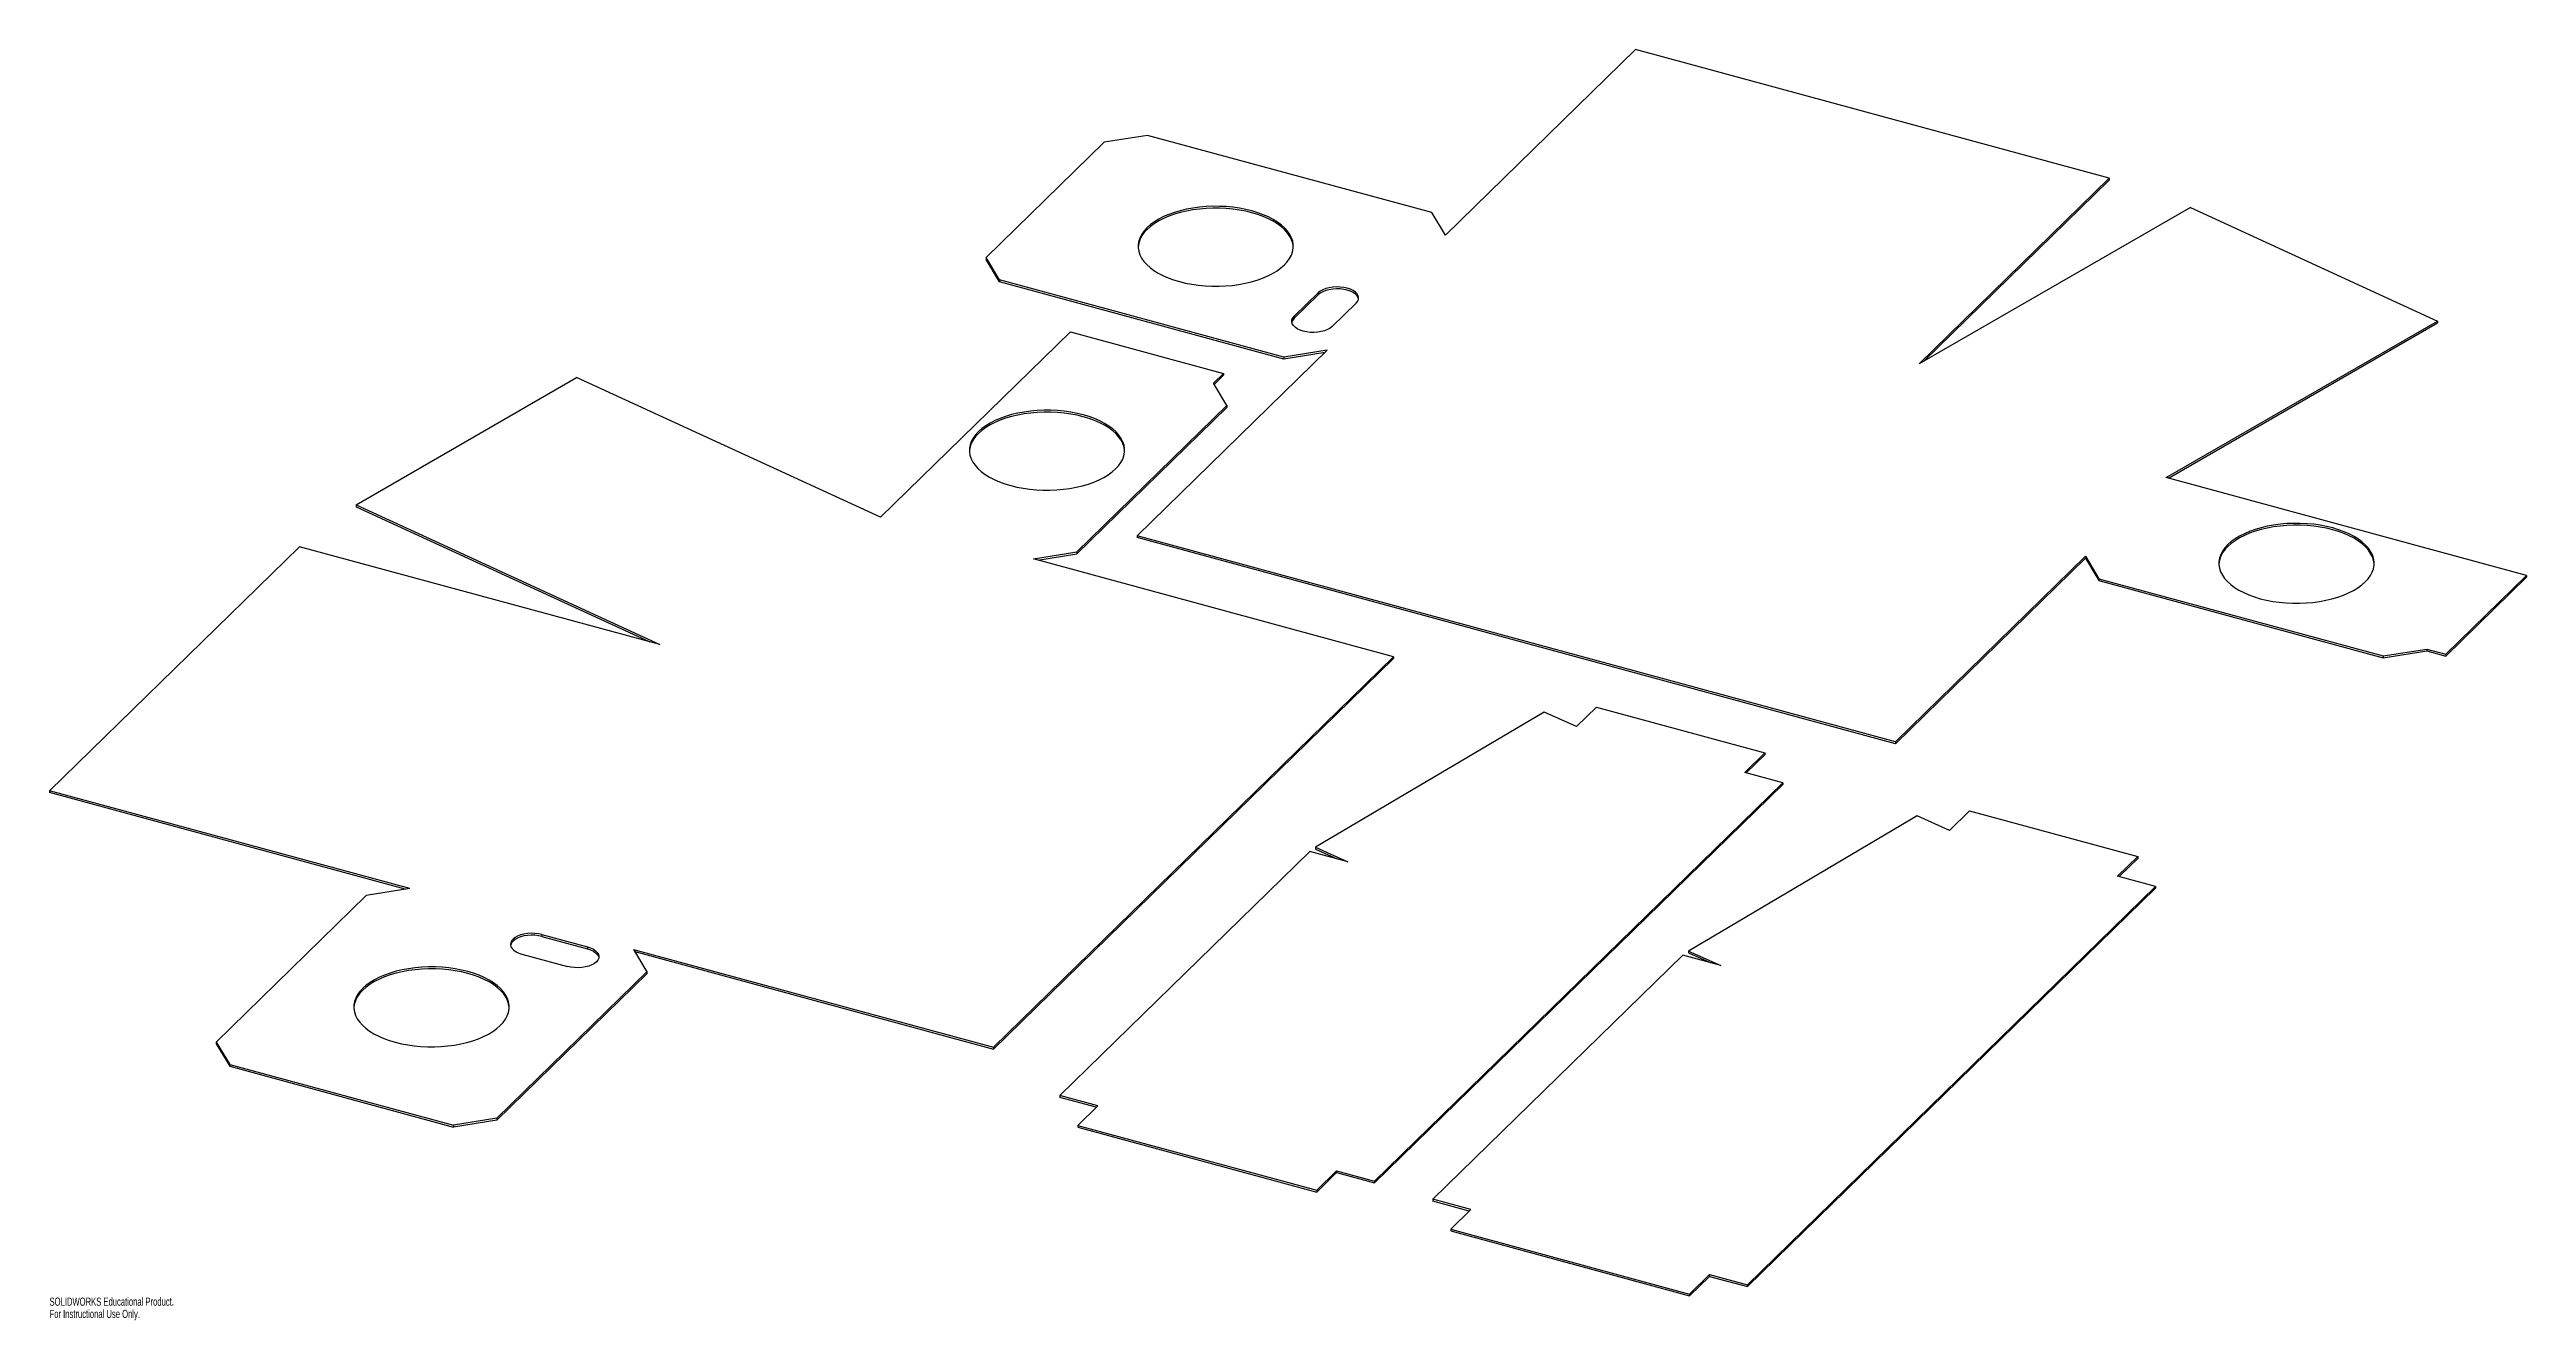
# Paper-space layout '_Trimetric' of a CAD drawing. Header units: inches. Extents: x -46 to 11.8, y -41.3 to -11.6.
import ezdxf

# ---------------------------------------------------------------- set-up
doc = ezdxf.new("R2010")
doc.units = ezdxf.units.IN
doc.header["$MEASUREMENT"] = 0
doc.styles.add('SLDTEXTSTYLE0', font='TXT', dxfattribs={"width": 0.7})

psp = doc.layouts.new('_Trimetric')

# ---------------------------------------------------------------- linework, layer by layer
at = {"color": 7, "linetype": 'Continuous', "lineweight": 25}
for p, q in [((-13.422, -15.961), (-8.989, -11.634)), ((2.066, -14.638), (-8.989, -11.634)), ((-21.382, -13.798), (-24.136, -16.485)), ((-20.369, -13.637), (-21.382, -13.798)), ((-13.736, -15.439), (-20.369, -13.637)), ((-2.367, -18.966), (2.066, -14.638)), ((-2.258, -18.903), (2.066, -14.682)), ((2.066, -14.638), (2.066, -14.682)), ((-13.422, -15.961), (-13.736, -15.439)), ((3.961, -15.316), (-2.367, -18.966)), ((3.961, -15.316), (9.725, -17.968)), ((-23.822, -17.007), (-24.136, -16.485)), ((-24.136, -16.485), (-24.136, -16.529)), ((-23.822, -17.051), (-24.136, -16.529)), ((-17.189, -18.81), (-23.822, -17.007)), ((-23.822, -17.007), (-23.822, -17.051)), ((-17.189, -18.854), (-23.822, -17.051)), ((-16.387, -17.31), (-16.947, -17.857)), ((-16.387, -17.31), (-16.387, -17.354)), ((-16.387, -17.354), (-16.947, -17.9)), ((-16.947, -17.857), (-16.947, -17.9)), ((-15.503, -17.55), (-16.063, -18.097)), ((-22.168, -18.218), (-26.602, -22.545)), ((-22.168, -18.218), (-18.598, -19.189)), ((3.397, -21.617), (9.725, -17.968)), ((3.448, -21.631), (9.725, -18.011)), ((9.725, -17.968), (9.725, -18.011)), ((-16.176, -18.649), (-20.609, -22.976)), ((-16.176, -18.649), (-17.189, -18.81)), ((-16.229, -18.701), (-17.189, -18.854)), ((-17.189, -18.81), (-17.189, -18.854)), ((-38.835, -22.255), (-33.688, -19.286)), ((-26.602, -22.545), (-33.688, -19.286)), ((-18.831, -19.416), (-18.598, -19.189)), ((-18.518, -19.938), (-18.831, -19.416)), ((-18.814, -19.444), (-18.598, -19.232)), ((-18.598, -19.189), (-18.598, -19.232)), ((-22.018, -23.355), (-18.518, -19.938)), ((-22.018, -23.398), (-18.518, -19.982)), ((-18.518, -19.938), (-18.518, -19.982)), ((11.799, -23.9), (3.397, -21.617)), ((-38.835, -22.255), (-31.75, -25.514)), ((-38.835, -22.255), (-38.835, -22.299)), ((-38.835, -22.299), (-31.982, -25.451)), ((-2.921, -27.783), (-20.609, -22.976)), ((-20.609, -22.976), (-20.609, -23.02)), ((-2.921, -27.827), (-20.609, -23.02)), ((-40.152, -23.231), (-45.985, -28.924)), ((-31.75, -25.514), (-40.152, -23.231)), ((-23.031, -23.516), (-22.018, -23.355)), ((-14.629, -25.799), (-23.031, -23.516)), ((-22.93, -23.543), (-22.018, -23.398)), ((-22.018, -23.355), (-22.018, -23.398)), ((-2.921, -27.783), (1.513, -23.456)), ((-2.921, -27.827), (1.513, -23.5)), ((1.513, -23.456), (1.826, -23.978)), ((1.513, -23.456), (1.513, -23.5)), ((1.513, -23.5), (1.826, -24.022)), ((1.826, -23.978), (8.459, -25.781)), ((1.826, -23.978), (1.826, -24.022)), ((1.826, -24.022), (8.459, -25.824)), ((11.799, -23.9), (9.914, -25.74)), ((11.799, -23.944), (9.914, -25.783)), ((11.799, -23.9), (11.799, -23.944)), ((-14.629, -25.799), (-23.963, -34.91)), ((-14.629, -25.843), (-23.963, -34.953)), ((-14.629, -25.799), (-14.629, -25.843)), ((8.459, -25.781), (9.472, -25.619)), ((8.459, -25.824), (9.472, -25.663)), ((8.459, -25.781), (8.459, -25.824)), ((9.472, -25.619), (9.914, -25.74)), ((9.472, -25.619), (9.472, -25.663)), ((9.472, -25.663), (9.914, -25.783)), ((9.914, -25.74), (9.914, -25.783)), ((-11.118, -27.091), (-16.45, -30.242)), ((-10.364, -27.429), (-11.118, -27.091)), ((-10.364, -27.429), (-9.897, -26.974)), ((-9.897, -26.974), (-5.97, -28.041)), ((-6.437, -28.496), (-5.97, -28.041)), ((-6.402, -28.506), (-5.97, -28.085)), ((-5.97, -28.041), (-5.97, -28.085)), ((-2.921, -27.783), (-2.921, -27.827)), ((-5.553, -28.737), (-15.073, -38.029)), ((-5.553, -28.78), (-15.073, -38.073)), ((-5.553, -28.737), (-6.437, -28.496)), ((-5.553, -28.737), (-5.553, -28.78)), ((-37.583, -31.208), (-45.985, -28.924)), ((-45.985, -28.924), (-45.985, -28.968)), ((-37.685, -31.224), (-45.985, -28.968)), ((-1.665, -29.85), (-1.198, -29.394)), ((-1.198, -29.394), (2.729, -30.461)), ((-2.418, -29.511), (-7.75, -32.663)), ((-1.665, -29.85), (-2.418, -29.511)), ((-16.58, -30.34), (-22.414, -36.034)), ((-15.696, -30.581), (-16.58, -30.34)), ((-16.45, -30.242), (-15.696, -30.581)), ((-16.45, -30.242), (-16.45, -30.286)), ((-16.45, -30.286), (-15.943, -30.513)), ((2.262, -30.917), (2.729, -30.461)), ((2.297, -30.926), (2.729, -30.505)), ((2.729, -30.461), (2.729, -30.505)), ((3.147, -31.157), (-6.374, -40.449)), ((3.147, -31.201), (-6.374, -40.493)), ((3.147, -31.157), (2.262, -30.917)), ((3.147, -31.157), (3.147, -31.201)), ((-38.597, -31.369), (-42.097, -34.786)), ((-37.583, -31.208), (-38.597, -31.369)), ((-34.498, -32.279), (-33.436, -32.568)), ((-34.498, -32.279), (-34.498, -32.323)), ((-34.498, -32.323), (-33.436, -32.612)), ((-34.964, -32.735), (-33.903, -33.023)), ((-33.436, -32.568), (-33.436, -32.612)), ((-32.365, -32.626), (-23.963, -34.91)), ((-32.365, -32.626), (-32.052, -33.148)), ((-32.334, -32.678), (-23.963, -34.953)), ((-7.881, -32.761), (-13.715, -38.454)), ((-6.996, -33.001), (-7.881, -32.761)), ((-7.75, -32.663), (-6.996, -33.001)), ((-7.75, -32.663), (-7.75, -32.706)), ((-7.75, -32.706), (-7.243, -32.934)), ((-32.052, -33.148), (-35.552, -36.564)), ((-32.052, -33.192), (-35.552, -36.608)), ((-32.052, -33.148), (-32.052, -33.192)), ((-42.097, -34.786), (-41.783, -35.307)), ((-42.097, -34.786), (-42.097, -34.829)), ((-42.097, -34.829), (-41.783, -35.351)), ((-23.963, -34.91), (-23.963, -34.953)), ((-41.783, -35.307), (-36.565, -36.726)), ((-41.783, -35.307), (-41.783, -35.351)), ((-41.783, -35.351), (-36.565, -36.769)), ((-21.53, -36.274), (-22.414, -36.034)), ((-22.414, -36.034), (-22.414, -36.078)), ((-21.565, -36.309), (-22.414, -36.078)), ((-21.53, -36.274), (-21.996, -36.73)), ((-35.552, -36.564), (-36.565, -36.726)), ((-35.552, -36.608), (-36.565, -36.769)), ((-36.565, -36.726), (-36.565, -36.769)), ((-35.552, -36.564), (-35.552, -36.608)), ((-21.996, -36.73), (-16.424, -38.244)), ((-21.996, -36.73), (-21.996, -36.774)), ((-21.996, -36.774), (-16.424, -38.288)), ((-15.958, -37.789), (-16.424, -38.244)), ((-15.958, -37.832), (-16.424, -38.288)), ((-15.958, -37.789), (-15.073, -38.029)), ((-15.958, -37.789), (-15.958, -37.832)), ((-15.958, -37.832), (-15.073, -38.073)), ((-15.073, -38.029), (-15.073, -38.073)), ((-16.424, -38.244), (-16.424, -38.288)), ((-12.83, -38.695), (-13.715, -38.454)), ((-13.715, -38.454), (-13.715, -38.498)), ((-12.865, -38.729), (-13.715, -38.498)), ((-12.83, -38.695), (-13.297, -39.15)), ((-13.297, -39.15), (-7.725, -40.665)), ((-13.297, -39.15), (-13.297, -39.194)), ((-13.297, -39.194), (-7.725, -40.708)), ((-7.258, -40.209), (-7.725, -40.665)), ((-7.258, -40.253), (-7.725, -40.708)), ((-7.258, -40.209), (-6.374, -40.449)), ((-7.258, -40.209), (-7.258, -40.253)), ((-7.258, -40.253), (-6.374, -40.493)), ((-7.725, -40.665), (-7.725, -40.708)), ((-6.374, -40.449), (-6.374, -40.493))]:
    psp.add_line(p, q, dxfattribs=at)
at = {"color": 7, "linetype": 'Continuous', "lineweight": 25, "flags": 128}
for points in [[(-20.381, -15.788), (-20.448, -15.862), (-20.503, -15.938), (-20.545, -16.016), (-20.573, -16.096), (-20.588, -16.177), (-20.589, -16.259), (-20.576, -16.34), (-20.549, -16.42), (-20.509, -16.499), (-20.456, -16.575), (-20.39, -16.649), (-20.312, -16.72), (-20.222, -16.787), (-20.121, -16.85), (-20.01, -16.908), (-19.889, -16.96), (-19.761, -17.007), (-19.624, -17.048), (-19.481, -17.083), (-19.333, -17.111), (-19.181, -17.133), (-19.025, -17.147), (-18.868, -17.155), (-18.71, -17.155), (-18.553, -17.149), (-18.397, -17.135), (-18.244, -17.114), (-18.095, -17.087), (-17.952, -17.053), (-17.814, -17.013), (-17.685, -16.967), (-17.563, -16.915), (-17.451, -16.857), (-17.348, -16.795), (-17.257, -16.729), (-17.177, -16.659), (-17.11, -16.585), (-17.055, -16.509), (-17.013, -16.43), (-16.985, -16.35), (-16.97, -16.269), (-16.969, -16.188), (-16.982, -16.107), (-17.009, -16.027), (-17.049, -15.948), (-17.102, -15.871), (-17.168, -15.797), (-17.246, -15.727), (-17.336, -15.66), (-17.437, -15.597), (-17.548, -15.539), (-17.669, -15.487), (-17.797, -15.44), (-17.934, -15.398), (-18.077, -15.364), (-18.225, -15.335), (-18.377, -15.314), (-18.533, -15.299), (-18.69, -15.292), (-18.848, -15.291), (-19.005, -15.298), (-19.161, -15.312), (-19.314, -15.332), (-19.463, -15.36), (-19.606, -15.394), (-19.743, -15.434), (-19.873, -15.48), (-19.995, -15.532), (-20.107, -15.589), (-20.21, -15.651), (-20.301, -15.718), (-20.381, -15.788)], [(-16.968, -16.245), (-16.969, -16.232), (-16.982, -16.15), (-17.009, -16.07), (-17.049, -15.992), (-17.102, -15.915), (-17.168, -15.841), (-17.246, -15.77), (-17.336, -15.703), (-17.437, -15.641), (-17.548, -15.583), (-17.669, -15.53), (-17.797, -15.483), (-17.934, -15.442), (-18.077, -15.407), (-18.225, -15.379), (-18.377, -15.358), (-18.533, -15.343), (-18.69, -15.335), (-18.848, -15.335), (-19.005, -15.342), (-19.161, -15.355), (-19.314, -15.376), (-19.463, -15.403), (-19.606, -15.437), (-19.743, -15.478), (-19.873, -15.524), (-19.995, -15.576), (-20.107, -15.633), (-20.21, -15.695), (-20.301, -15.762), (-20.381, -15.832)], [(-15.503, -17.55), (-15.469, -17.509), (-15.45, -17.465), (-15.445, -17.421), (-15.456, -17.376), (-15.482, -17.333), (-15.522, -17.293), (-15.575, -17.257), (-15.639, -17.227), (-15.712, -17.203), (-15.792, -17.185), (-15.877, -17.175), (-15.964, -17.173), (-16.051, -17.179), (-16.134, -17.192), (-16.211, -17.212), (-16.281, -17.239), (-16.34, -17.272), (-16.387, -17.31)], [(-15.447, -17.452), (-15.456, -17.42), (-15.482, -17.377), (-15.522, -17.337), (-15.575, -17.301), (-15.639, -17.271), (-15.712, -17.246), (-15.792, -17.229), (-15.877, -17.219), (-15.964, -17.217), (-16.051, -17.222), (-16.134, -17.236), (-16.211, -17.256), (-16.281, -17.283), (-16.34, -17.316), (-16.387, -17.354)], [(-16.063, -18.097), (-16.11, -18.135), (-16.169, -18.168), (-16.239, -18.195), (-16.316, -18.215), (-16.4, -18.229), (-16.486, -18.234), (-16.573, -18.232), (-16.658, -18.222), (-16.738, -18.205), (-16.812, -18.18), (-16.876, -18.15), (-16.928, -18.114), (-16.968, -18.074), (-16.994, -18.031), (-17.005, -17.987), (-17, -17.942), (-16.981, -17.898), (-16.947, -17.857)], [(-20.905, -21.003), (-20.906, -20.989), (-20.919, -20.908), (-20.945, -20.828), (-20.985, -20.749), (-21.038, -20.673), (-21.104, -20.599), (-21.183, -20.528), (-21.273, -20.461), (-21.373, -20.399), (-21.485, -20.341), (-21.605, -20.288), (-21.734, -20.241), (-21.87, -20.2), (-22.013, -20.165), (-22.161, -20.137), (-22.314, -20.115), (-22.469, -20.101), (-22.626, -20.093), (-22.784, -20.093), (-22.942, -20.099), (-23.098, -20.113), (-23.25, -20.134), (-23.399, -20.161), (-23.543, -20.195), (-23.68, -20.235), (-23.81, -20.282), (-23.931, -20.334), (-24.044, -20.391), (-24.146, -20.453), (-24.237, -20.519), (-24.317, -20.59), (-24.385, -20.663), (-24.44, -20.739), (-24.481, -20.818), (-24.51, -20.898), (-24.524, -20.979), (-24.526, -21.003)], [(-23.561, -21.806), (-23.418, -21.841), (-23.27, -21.869), (-23.117, -21.891), (-22.962, -21.905), (-22.805, -21.913), (-22.647, -21.913), (-22.489, -21.907), (-22.333, -21.893), (-22.181, -21.872), (-22.032, -21.845), (-21.888, -21.811), (-21.751, -21.771), (-21.621, -21.724), (-21.499, -21.672), (-21.387, -21.615), (-21.285, -21.553), (-21.194, -21.487), (-21.114, -21.416), (-21.046, -21.343), (-20.991, -21.267), (-20.95, -21.188), (-20.921, -21.108), (-20.907, -21.027), (-20.906, -20.946), (-20.919, -20.865), (-20.945, -20.784), (-20.985, -20.706), (-21.038, -20.629), (-21.104, -20.555), (-21.183, -20.484), (-21.273, -20.417), (-21.373, -20.355), (-21.485, -20.297), (-21.605, -20.244), (-21.734, -20.197), (-21.87, -20.156), (-22.013, -20.121), (-22.161, -20.093), (-22.314, -20.072), (-22.469, -20.057), (-22.626, -20.05), (-22.784, -20.049), (-22.942, -20.056), (-23.098, -20.069), (-23.25, -20.09), (-23.399, -20.117), (-23.543, -20.151), (-23.68, -20.192), (-23.81, -20.238), (-23.931, -20.29), (-24.044, -20.347), (-24.146, -20.409), (-24.237, -20.476), (-24.317, -20.546), (-24.385, -20.619), (-24.44, -20.696), (-24.481, -20.774), (-24.51, -20.854), (-24.524, -20.935), (-24.525, -21.017), (-24.512, -21.098), (-24.486, -21.178), (-24.446, -21.257), (-24.392, -21.333), (-24.326, -21.407), (-24.248, -21.478), (-24.158, -21.545), (-24.057, -21.607), (-23.946, -21.665), (-23.826, -21.718), (-23.697, -21.765), (-23.561, -21.806)], [(4.832, -23.183), (4.765, -23.257), (4.71, -23.333), (4.668, -23.412), (4.64, -23.492), (4.625, -23.573), (4.624, -23.654), (4.637, -23.735), (4.664, -23.816), (4.704, -23.894), (4.757, -23.971), (4.823, -24.045), (4.901, -24.115), (4.991, -24.182), (5.092, -24.245), (5.203, -24.303), (5.323, -24.356), (5.452, -24.403), (5.589, -24.444), (5.732, -24.478), (5.88, -24.507), (6.032, -24.528), (6.188, -24.543), (6.345, -24.55), (6.503, -24.551), (6.66, -24.544), (6.816, -24.53), (6.969, -24.51), (7.118, -24.482), (7.261, -24.448), (7.398, -24.408), (7.528, -24.362), (7.65, -24.31), (7.762, -24.253), (7.865, -24.191), (7.956, -24.124), (8.036, -24.054), (8.103, -23.98), (8.158, -23.904), (8.2, -23.826), (8.228, -23.746), (8.243, -23.665), (8.244, -23.583), (8.231, -23.502), (8.204, -23.422), (8.164, -23.343), (8.111, -23.267), (8.045, -23.193), (7.967, -23.122), (7.877, -23.055), (7.776, -22.992), (7.665, -22.935), (7.544, -22.882), (7.416, -22.835), (7.279, -22.794), (7.136, -22.759), (6.988, -22.731), (6.836, -22.709), (6.68, -22.695), (6.523, -22.687), (6.365, -22.687), (6.208, -22.693), (6.052, -22.707), (5.899, -22.728), (5.75, -22.755), (5.607, -22.789), (5.469, -22.829), (5.34, -22.876), (5.218, -22.928), (5.106, -22.985), (5.003, -23.047), (4.912, -23.113), (4.832, -23.183)], [(8.244, -23.641), (8.244, -23.627), (8.231, -23.546), (8.204, -23.466), (8.164, -23.387), (8.111, -23.31), (8.045, -23.236), (7.967, -23.166), (7.877, -23.099), (7.776, -23.036), (7.665, -22.978), (7.544, -22.926), (7.416, -22.879), (7.279, -22.838), (7.136, -22.803), (6.988, -22.774), (6.836, -22.753), (6.68, -22.738), (6.523, -22.731), (6.365, -22.73), (6.208, -22.737), (6.052, -22.751), (5.899, -22.771), (5.75, -22.799), (5.607, -22.833), (5.469, -22.873), (5.34, -22.919), (5.218, -22.971), (5.106, -23.028), (5.003, -23.091), (4.912, -23.157), (4.832, -23.227)], [(-34.498, -32.279), (-34.578, -32.262), (-34.663, -32.252), (-34.75, -32.25), (-34.836, -32.255), (-34.92, -32.269), (-34.997, -32.289), (-35.067, -32.316), (-35.126, -32.349), (-35.173, -32.387), (-35.207, -32.428), (-35.226, -32.472), (-35.231, -32.517), (-35.22, -32.562), (-35.194, -32.604), (-35.154, -32.644), (-35.101, -32.68), (-35.038, -32.711), (-34.964, -32.735)], [(-34.498, -32.323), (-34.578, -32.306), (-34.663, -32.296), (-34.75, -32.294), (-34.836, -32.299), (-34.92, -32.312), (-34.997, -32.333), (-35.067, -32.36), (-35.126, -32.393), (-35.173, -32.431), (-35.207, -32.472), (-35.226, -32.516), (-35.229, -32.529)], [(-33.436, -32.568), (-33.363, -32.592), (-33.299, -32.623), (-33.246, -32.659), (-33.207, -32.698), (-33.181, -32.741), (-33.17, -32.786), (-33.174, -32.831), (-33.194, -32.874), (-33.227, -32.916), (-33.275, -32.954), (-33.334, -32.986), (-33.403, -33.014), (-33.481, -33.034), (-33.564, -33.047), (-33.651, -33.053), (-33.738, -33.051), (-33.823, -33.041), (-33.903, -33.023)], [(-33.436, -32.612), (-33.363, -32.636), (-33.299, -32.666), (-33.246, -32.702), (-33.207, -32.742), (-33.181, -32.785), (-33.171, -32.818)], [(-35.264, -33.989), (-35.265, -33.975), (-35.278, -33.894), (-35.304, -33.814), (-35.344, -33.735), (-35.397, -33.658), (-35.463, -33.584), (-35.542, -33.514), (-35.631, -33.447), (-35.732, -33.384), (-35.843, -33.326), (-35.964, -33.274), (-36.093, -33.227), (-36.229, -33.186), (-36.372, -33.151), (-36.52, -33.123), (-36.672, -33.101), (-36.828, -33.086), (-36.985, -33.079), (-37.143, -33.078), (-37.301, -33.085), (-37.456, -33.099), (-37.609, -33.119), (-37.758, -33.147), (-37.902, -33.181), (-38.039, -33.221), (-38.169, -33.267), (-38.29, -33.319), (-38.403, -33.377), (-38.505, -33.439), (-38.596, -33.505), (-38.676, -33.575), (-38.744, -33.649), (-38.798, -33.725), (-38.84, -33.804), (-38.868, -33.884), (-38.883, -33.965), (-38.885, -33.989)], [(-37.92, -34.792), (-37.777, -34.827), (-37.629, -34.855), (-37.476, -34.876), (-37.321, -34.891), (-37.163, -34.898), (-37.005, -34.899), (-36.848, -34.892), (-36.692, -34.879), (-36.539, -34.858), (-36.391, -34.83), (-36.247, -34.797), (-36.11, -34.756), (-35.98, -34.71), (-35.858, -34.658), (-35.746, -34.601), (-35.644, -34.539), (-35.552, -34.472), (-35.473, -34.402), (-35.405, -34.329), (-35.35, -34.252), (-35.308, -34.174), (-35.28, -34.094), (-35.266, -34.013), (-35.265, -33.931), (-35.278, -33.85), (-35.304, -33.77), (-35.344, -33.691), (-35.397, -33.615), (-35.463, -33.541), (-35.542, -33.47), (-35.631, -33.403), (-35.732, -33.34), (-35.843, -33.283), (-35.964, -33.23), (-36.093, -33.183), (-36.229, -33.142), (-36.372, -33.107), (-36.52, -33.079), (-36.672, -33.057), (-36.828, -33.043), (-36.985, -33.035), (-37.143, -33.035), (-37.301, -33.041), (-37.456, -33.055), (-37.609, -33.076), (-37.758, -33.103), (-37.902, -33.137), (-38.039, -33.177), (-38.169, -33.224), (-38.29, -33.276), (-38.403, -33.333), (-38.505, -33.395), (-38.596, -33.461), (-38.676, -33.531), (-38.744, -33.605), (-38.798, -33.681), (-38.84, -33.76), (-38.868, -33.84), (-38.883, -33.921), (-38.884, -34.002), (-38.871, -34.083), (-38.845, -34.164), (-38.805, -34.242), (-38.751, -34.319), (-38.685, -34.393), (-38.607, -34.464), (-38.517, -34.53), (-38.416, -34.593), (-38.305, -34.651), (-38.185, -34.704), (-38.056, -34.751), (-37.92, -34.792)]]:
    psp.add_lwpolyline(points, dxfattribs=at)
at = {"color": 7, "linetype": 'Continuous', "lineweight": 25}
for centre, radius, start, end in [((-19.972, -16.298), 0.62, 131.27359, 175.13184), ((-16.831, -18.032), 0.175, 131.50894, 169.17647), ((5.241, -23.693), 0.62, 131.27359, 175.13184)]:
    psp.add_arc(centre, radius, start, end, dxfattribs=at)

# ---------------------------------------------------------------- texts
at = {"color": 7, "linetype": 'Continuous', "char_height": 0.1903, "attachment_point": 1, "style": 'SLDTEXTSTYLE0'}
for s, insert in [('SOLIDWORKS Educational Product.', (-45.985, -40.748)), ('For Instructional Use Only.', (-45.985, -41.034))]:
    psp.add_mtext(s, dxfattribs=dict(at, insert=insert))

doc.saveas('drawing.dxf')
